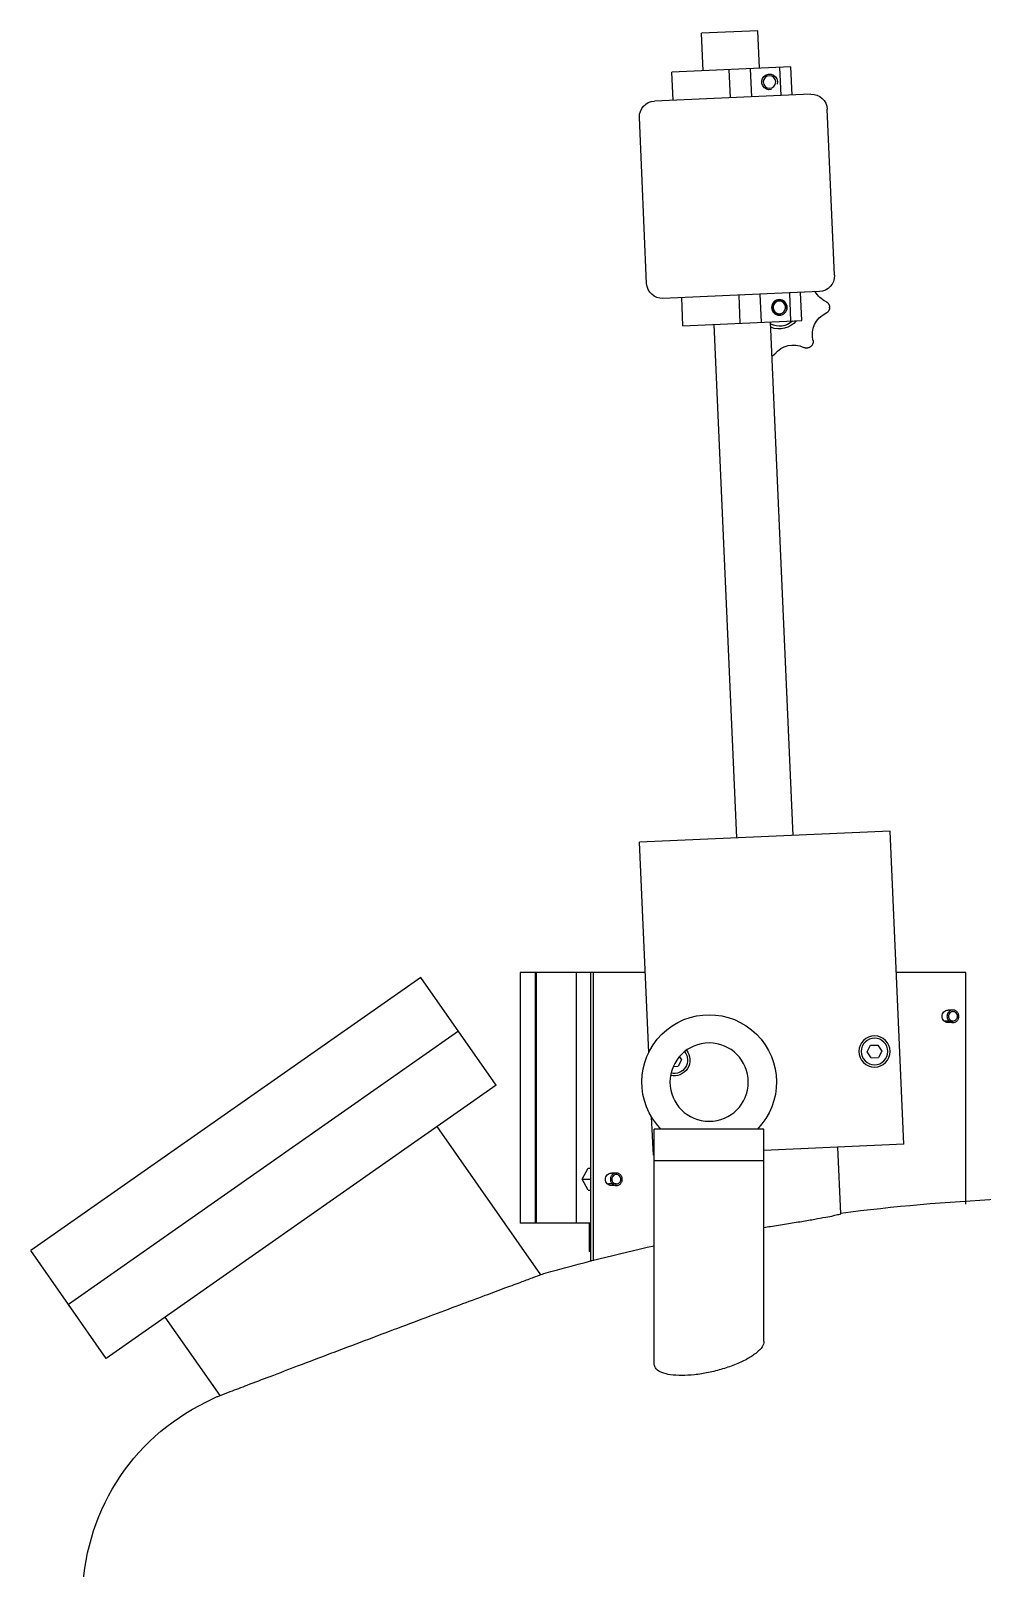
# Model space of a CAD drawing. Extents: x -50 to 48714, y -13211 to 6743.
# Drawn here: x 23854.4 to 24158.2, y -7479.2 to -6988.6 of the extents above; entities that cross this region are included whole.
import ezdxf

# ---------------------------------------------------------------- set-up
doc = ezdxf.new("R2010")
doc.units = 0
doc.header["$LTSCALE"] = 50
doc.layers.get('0').update_dxf_attribs({"linetype": 'CONTINUOUS'})

# ---------------------------------------------------------------- blocks, each defined once
blk = doc.blocks.new('GK_UE46PGM_S')
at = {"linetype": 'BYBLOCK'}
for p, q in [((162.91, 766.49), (163.43, 778.48)), ((163.43, 778.48), (181.42, 777.69)), ((180.89, 765.71), (181.42, 777.69)), ((152.53, 757.94), (152.93, 766.93)), ((152.93, 766.93), (190.88, 765.27)), ((156.03, 757.78), (156.42, 766.77)), ((165.91, 766.36), (165.51, 757.37)), ((172.21, 757.08), (172.6, 766.07)), ((190.49, 756.28), (190.88, 765.27)), ((146.53, 758.2), (196.49, 756.02)), ((139.01, 700.47), (141.32, 753.42)), ((198.95, 697.85), (201.26, 750.8)), ((143.78, 695.26), (193.74, 693.08)), ((149.39, 686), (149.79, 695)), ((152.89, 685.85), (153.28, 694.84)), ((162.77, 694.43), (162.37, 685.44)), ((169.07, 685.15), (169.46, 694.14)), ((187.35, 684.35), (187.74, 693.34)), ((140.58, 690.11), (140.58, 690.28)), ((187.35, 684.35), (149.39, 686)), ((152.22, 521.72), (159.38, 685.57)), ((170.21, 520.94), (177.36, 684.78)), ((146.67, 677.63), (146.54, 677.74)), ((116.89, 423.17), (121.25, 523.08)), ((121.25, 523.08), (201.18, 519.59)), ((198.25, 452.46), (201.18, 519.59)), ((97, 404.08), (97, 478)), ((97, 478), (119.28, 478)), ((199.36, 478), (239.37, 478)), ((215.88, 385.98), (215.88, 478)), ((216.81, 385.74), (216.81, 478)), ((221.44, 478), (221.44, 398)), ((234.27, 478), (234.27, 398)), ((234.58, 478), (234.58, 398)), ((239.37, 478), (239.37, 398)), ((246.99, 442.01), (271.08, 476.42)), ((271.08, 476.42), (395.59, 389.24)), ((101.16, 466), (102.71, 466)), ((101.16, 462.5), (103.63, 462.5)), ((101.16, 462), (102.71, 462)), ((259.03, 459.22), (383.54, 372.03)), ((125.13, 454.84), (123.88, 452.9)), ((123.88, 452.9), (124.95, 450.85)), ((127.43, 454.74), (125.13, 454.84)), ((127.26, 450.75), (128.5, 452.69)), ((128.5, 452.69), (127.43, 454.74)), ((127.26, 450.75), (124.95, 450.85)), ((188.47, 451.11), (187.82, 450.1)), ((187.82, 450.1), (188.89, 448.05)), ((190.42, 447.99), (188.89, 448.05)), ((246.99, 442.01), (371.5, 354.83)), ((196.81, 419.68), (197.35, 431.89)), ((161.5, 360.27), (161.5, 428)), ((161.5, 428), (196.5, 428)), ((196.5, 353.04), (196.5, 428)), ((232.73, 381.56), (265.83, 428.82)), ((116.89, 423.17), (161.5, 421.22)), ((136.94, 401), (137.87, 422.26)), ((196.5, 418), (161.5, 418)), ((196.5, 419.7), (196.81, 419.68)), ((208.63, 414), (210.18, 414)), ((217.66, 415.5), (216.81, 415.5)), ((219.58, 412), (217.66, 415.5)), ((208.63, 410.5), (211.1, 410.5)), ((208.63, 410), (210.18, 410)), ((219.58, 412), (216.81, 412)), ((217.66, 408.5), (216.81, 408.5)), ((217.66, 408.5), (219.58, 412)), ((216.81, 398), (239.37, 398)), ((217.34, 398), (217.34, 389)), ((216.81, 389), (217.34, 389)), ((371.5, 354.83), (395.59, 389.24)), ((335.14, 343.01), (352.66, 368.02)), ((339.51, 341), (336.1, 342.64))]:
    blk.add_line(p, q, dxfattribs=at)
for points in [[(99.73, 464), (99.76, 464.29), (99.84, 464.57), (99.97, 464.83), (100.15, 465.06), (100.37, 465.25), (100.61, 465.38), (100.88, 465.47), (101.16, 465.5)], [(101.16, 462.5), (100.88, 462.53), (100.62, 462.61), (100.37, 462.75), (100.15, 462.94), (99.98, 463.17), (99.84, 463.42), (99.76, 463.7), (99.73, 464)], [(101.16, 465.5), (101.44, 465.47), (101.7, 465.39), (101.95, 465.25), (102.17, 465.06), (102.35, 464.83), (102.48, 464.58), (102.56, 464.3), (102.59, 464)], [(102.59, 464), (102.56, 463.71), (102.48, 463.43), (102.35, 463.17), (102.17, 462.94), (101.95, 462.75), (101.71, 462.62), (101.44, 462.53), (101.16, 462.5)], [(104.61, 464), (104.57, 464.39), (104.46, 464.76), (104.29, 465.11), (104.05, 465.41), (103.76, 465.66), (103.44, 465.85), (103.08, 465.96), (102.71, 466)], [(102.71, 462), (103.08, 462.04), (103.43, 462.15), (103.76, 462.33), (104.05, 462.59), (104.29, 462.89), (104.46, 463.23), (104.57, 463.6), (104.61, 464)], [(207.2, 412), (207.23, 412.29), (207.31, 412.57), (207.44, 412.83), (207.62, 413.06), (207.84, 413.25), (208.08, 413.38), (208.35, 413.47), (208.63, 413.5)], [(208.63, 413.5), (208.91, 413.47), (209.17, 413.39), (209.42, 413.25), (209.64, 413.06), (209.82, 412.83), (209.95, 412.58), (210.03, 412.3), (210.06, 412)], [(212.08, 412), (212.04, 412.39), (211.93, 412.76), (211.76, 413.11), (211.52, 413.41), (211.23, 413.66), (210.91, 413.85), (210.55, 413.96), (210.18, 414)], [(208.63, 410.5), (208.35, 410.53), (208.09, 410.61), (207.84, 410.75), (207.62, 410.94), (207.45, 411.17), (207.31, 411.42), (207.23, 411.7), (207.2, 412)], [(210.06, 412), (210.03, 411.71), (209.95, 411.43), (209.82, 411.17), (209.64, 410.94), (209.42, 410.75), (209.18, 410.62), (208.91, 410.53), (208.63, 410.5)], [(210.18, 410), (210.55, 410.04), (210.9, 410.15), (211.23, 410.33), (211.52, 410.59), (211.76, 410.89), (211.93, 411.23), (212.04, 411.6), (212.08, 412)]]:
    blk.add_lwpolyline(points, dxfattribs=at)
for centre, radius in [((159.72, 762.13), 2), ((156.58, 690.19), 2.5), ((156.58, 690.19), 2), ((126.19, 452.79), 5), ((126.19, 452.79), 4.25), ((179, 443), 12.5)]:
    blk.add_circle(centre, radius, dxfattribs=at)
for centre, radius, start, end in [((159.72, 762.13), 2.5, 255, 195), ((146.31, 753.2), 5, 87.5, 177.5), ((196.27, 751.02), 5, 357.5, 87.5), ((144, 700.25), 5, 177.5, 267.5), ((193.96, 698.07), 5, 267.5, 357.5), ((138.56, 698.87), 7.5, 295.0355, 330.6272), ((156.58, 690.19), 2.25, 255, 195), ((138.56, 681.52), 7.5, 346.4655, 64.9745), ((156.58, 690.19), 6.87, 218.5095, 293.4546), ((156.58, 690.19), 6, 226.1821, 297.5224), ((152.13, 670.7), 7.5, 37.8955, 116.4045), ((179, 443), 21.5, 315.7593, 224.2407), ((190.13, 450), 5, 140.7403, 283.6114), ((190.13, 450), 4.25, 140.7453, 283.5012), ((54, -248.5), 655, 82.72254, 91.64823), ((54, -248.5), 655, 74.25272, 77.43254), ((309, 278), 70, 0, 64.1576)]:
    blk.add_arc(centre, radius, start, end, dxfattribs=at)
for points, start_tangent, end_tangent in [([(141.73, 692.08), (141.6, 692.01), (141.47, 691.93), (141.34, 691.83), (141.21, 691.73), (141.09, 691.6), (140.98, 691.47), (140.87, 691.31), (140.78, 691.15), (140.71, 690.98), (140.65, 690.79), (140.6, 690.6), (140.58, 690.4), (140.58, 690.27)], (-0.906046, -0.423178), (-0.004934, -0.999988)), ([(140.58, 690.11), (140.58, 689.99), (140.6, 689.79), (140.65, 689.59), (140.71, 689.41), (140.78, 689.24), (140.87, 689.07), (140.98, 688.92), (141.09, 688.78), (141.21, 688.66), (141.34, 688.55), (141.47, 688.46), (141.6, 688.38), (141.73, 688.31)], (0.005108, -0.999987), (0.90612, -0.42302)), ([(145.85, 679.76), (145.82, 679.62), (145.8, 679.46), (145.79, 679.3), (145.8, 679.14), (145.82, 678.97), (145.86, 678.79), (145.91, 678.62), (145.98, 678.44), (146.07, 678.28), (146.18, 678.11), (146.3, 677.96), (146.44, 677.82), (146.54, 677.73)], (-0.234032, -0.972229), (0.778762, -0.62732)), ([(146.66, 677.63), (146.77, 677.56), (146.94, 677.45), (147.11, 677.37), (147.3, 677.3), (147.48, 677.25), (147.66, 677.22), (147.85, 677.21), (148.02, 677.21), (148.2, 677.23), (148.36, 677.26), (148.52, 677.3), (148.66, 677.35), (148.79, 677.41)], (0.785022, -0.619468), (0.895676, 0.444707)), ([(158.05, 675.3), (158.14, 675.19), (158.25, 675.08), (158.37, 674.97), (158.5, 674.87), (158.65, 674.78), (158.81, 674.7), (158.9, 674.67)], (0.614222, -0.789133), (0.932068, -0.362282)), ([(99.26, 464), (99.3, 464.39), (99.4, 464.77), (99.58, 465.11), (99.82, 465.41), (100.1, 465.66), (100.43, 465.85), (100.79, 465.96), (101.16, 466)], (0, 1), (1, 0)), ([(101.16, 462), (100.79, 462.04), (100.43, 462.15), (100.1, 462.34), (99.82, 462.59), (99.58, 462.89), (99.4, 463.23), (99.3, 463.61), (99.26, 464)], (-1, 0), (0, 1)), ([(101.16, 466), (101.53, 465.96), (101.89, 465.85), (102.22, 465.66), (102.51, 465.41), (102.74, 465.11), (102.92, 464.77), (103.03, 464.39), (103.06, 464)], (1, 0), (0, -1)), ([(103.06, 464), (103.03, 463.61), (102.92, 463.23), (102.74, 462.89), (102.51, 462.59), (102.22, 462.34), (101.89, 462.15), (101.53, 462.04), (101.16, 462)], (0, -1), (-1, 0)), ([(206.73, 412), (206.77, 412.39), (206.87, 412.77), (207.05, 413.11), (207.29, 413.41), (207.57, 413.66), (207.9, 413.85), (208.26, 413.96), (208.63, 414)], (0, 1), (1, 0)), ([(208.63, 414), (209, 413.96), (209.36, 413.85), (209.69, 413.66), (209.98, 413.41), (210.21, 413.11), (210.39, 412.77), (210.5, 412.39), (210.53, 412)], (1, 0), (0, -1)), ([(208.63, 410), (208.26, 410.04), (207.9, 410.15), (207.57, 410.34), (207.29, 410.59), (207.05, 410.89), (206.87, 411.23), (206.77, 411.61), (206.73, 412)], (-1, 0), (0, 1)), ([(210.53, 412), (210.5, 411.61), (210.39, 411.23), (210.21, 410.89), (209.98, 410.59), (209.69, 410.34), (209.36, 410.15), (209, 410.04), (208.63, 410)], (0, -1), (-1, 0)), ([(145.21, 399.29), (141.78, 399.91), (139.21, 400.41), (137.54, 400.78), (136.94, 401)], (-0.983755, 0.179514), (0.043619, 0.999048)), ([(161.5, 396.66), (159.36, 396.98), (154.26, 397.78), (149.41, 398.57), (145.21, 399.29)], (-0.988771, 0.149438), (-0.983755, 0.179514)), ([(336.1, 342.64), (335.1, 343.02), (331.88, 344.25), (326.44, 346.33), (319.14, 349.11), (310.1, 352.54), (299.78, 356.46), (288.99, 360.53), (278.41, 364.52), (268.09, 368.39), (258.62, 371.93), (250.48, 374.97), (243.88, 377.42), (238.69, 379.35), (234.92, 380.75), (232.58, 381.62), (231.76, 381.92)], (-0.93405, 0.357142), (-0.937758, 0.347289)), ([(161.5, 360.27), (162.06, 358.58), (163.79, 356.71), (166.62, 354.79), (170.35, 353), (174.68, 351.47), (179.24, 350.32), (183.7, 349.62), (187.81, 349.39), (191.35, 349.63), (194.11, 350.35), (195.88, 351.5), (196.5, 353.04)], (0, -1), (0, 1))]:
    blk.add_spline(points, degree=3, dxfattribs=dict(at, start_tangent=start_tangent, end_tangent=end_tangent))

msp = doc.modelspace()

# ---------------------------------------------------------------- block references
at = {"xscale": -1}
msp.add_blockref('GK_UE46PGM_S', (24250, -7767.09), dxfattribs=at)

doc.saveas('drawing.dxf')
